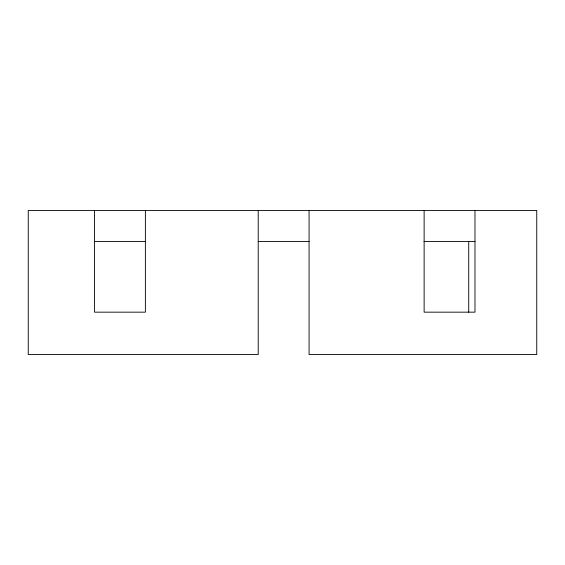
<?xml version="1.0" encoding="UTF-8"?>
<svg xmlns="http://www.w3.org/2000/svg" width="565" height="565" viewBox="0 0 565 565"><rect width="100%" height="100%" fill="white"/><g stroke="black" fill="none" stroke-linecap="round" stroke-linejoin="round"><path stroke-width="0.85" d="M94.532 241.538L145.382 241.538M258.219 241.538L309.069 241.538M424.018 241.538L474.981 241.538M474.981 210.463L474.981 312.163L424.131 312.163L424.131 210.463M468.731 241.538L468.731 312.163M309.069 210.463L309.069 354.538L536.75 354.538L536.75 210.463L28.25 210.463L28.25 354.538L258.219 354.538L258.219 210.463M145.382 210.463L145.382 312.163L94.532 312.163L94.532 210.463"/></g></svg>
